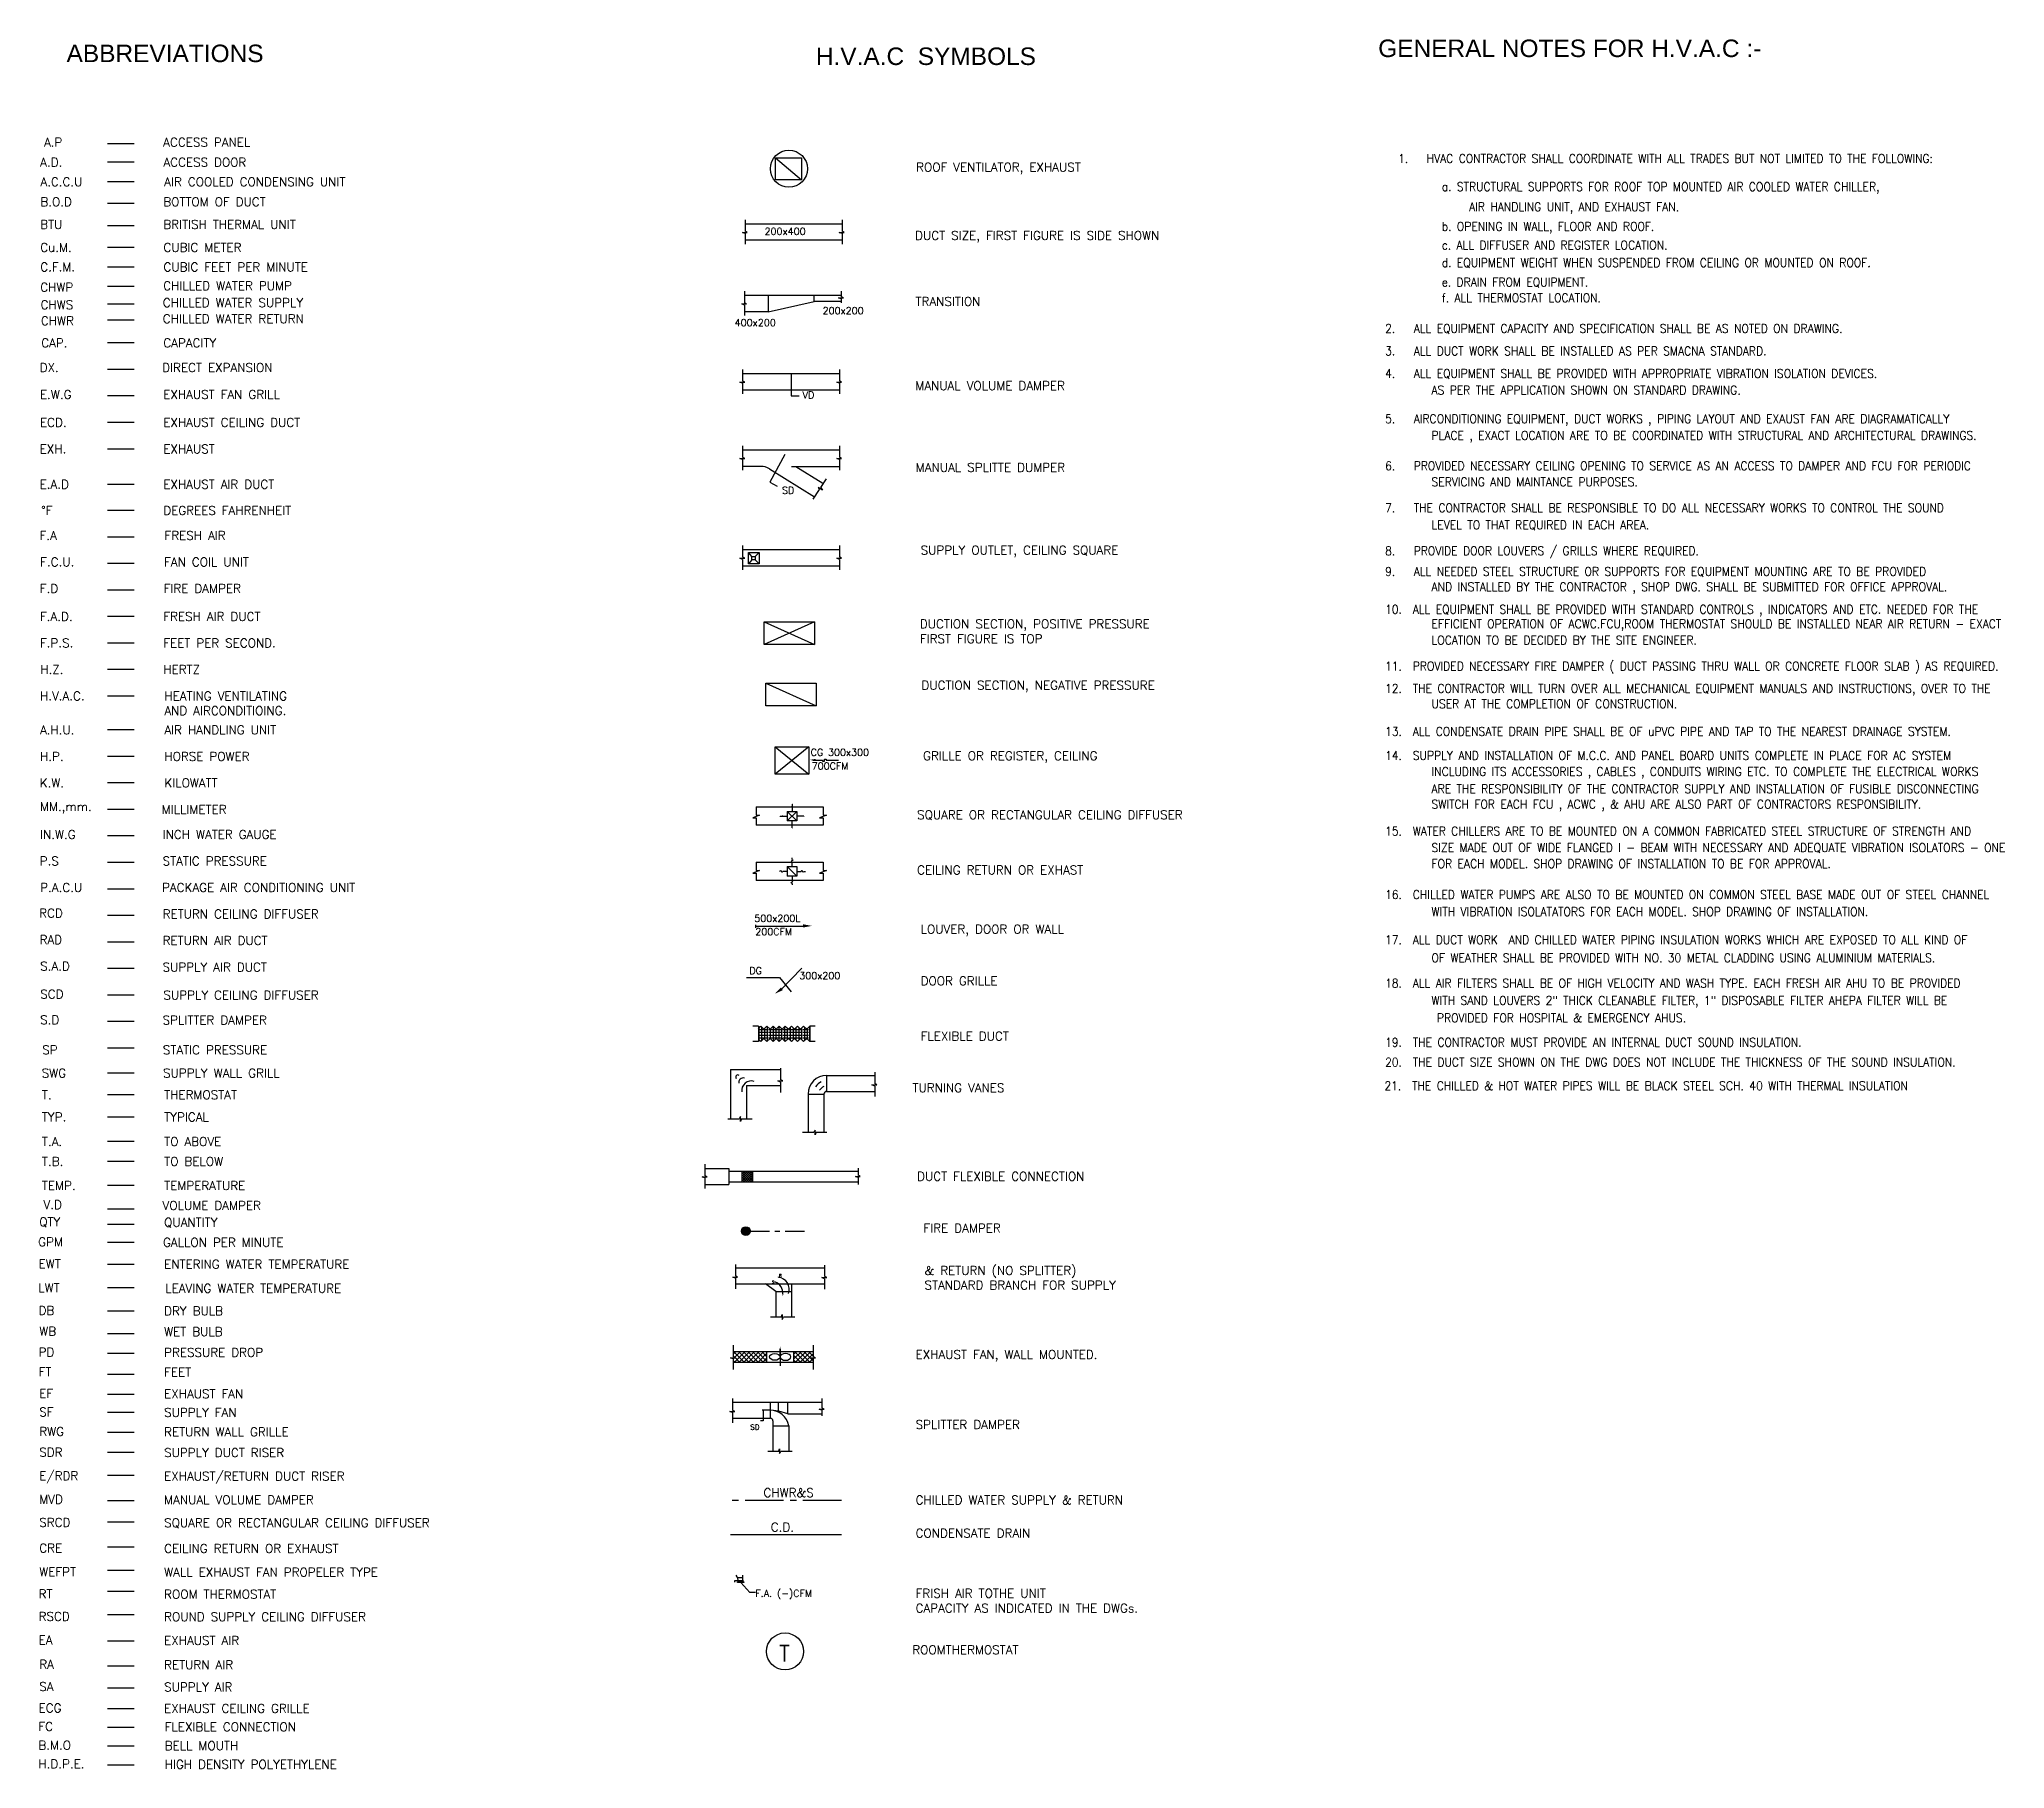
# Model space of a CAD drawing. Extents: x 9.6 to 47.8, y -48.8 to -15.2.
import ezdxf
from ezdxf.enums import TextEntityAlignment as Align

# ---------------------------------------------------------------- set-up
doc = ezdxf.new("R2010")
doc.units = 0
doc.header["$MEASUREMENT"] = 0
doc.linetypes.add('CENTER2', pattern=[1.125, 0.75, -0.125, 0.125, -0.125])
for name, color, linetype in [('1', 7, 'CONTINUOUS'), ('2', 7, 'CONTINUOUS'), ('AC-CH', 6, 'CENTER2'), ('DUCT', 5, 'CONTINUOUS'), ('FIX', 2, 'CONTINUOUS'), ('HAT', 254, 'CONTINUOUS'), ('M-LINE', 8, 'CONTINUOUS'), ('M-TEXT', 7, 'CONTINUOUS'), ('OPEN', 2, 'CONTINUOUS'), ('P-SOLIDWASTE', 6, 'CONTINUOUS'), ('PIPE', 5, 'CONTINUOUS'), ('TEXT', 3, 'CONTINUOUS'), ('TEXT1', 2, 'CONTINUOUS')]:
    doc.layers.add(name, color=color, linetype=linetype)
doc.styles.add('ROMANS', font='romans.shx', dxfattribs={"width": 0.6})
doc.styles.add('TTXT', font='ARIAL.TTF', dxfattribs={"width": 0.6})

msp = doc.modelspace()

# ---------------------------------------------------------------- hatches: boundary and pattern name
at = {"layer": 'FIX'}
h = msp.add_hatch(dxfattribs=at)
h.set_pattern_fill('SACNCR', color=5, scale=0.592424, angle=45, style=0)
h.set_pattern_definition([(90, (416.62087, -197.49797), (-0.055539773, 8e-18), []), (90, (416.64864, -197.4702), (-0.055539773, 8e-18), [0, -0.055539773])])
h.paths.add_polyline_path([(24.191, -34.458), (24.132, -34.399), (24.073, -34.458), (24.013, -34.399), (23.954, -34.458), (23.895, -34.399), (23.836, -34.458), (23.776, -34.399), (23.717, -34.458), (23.658, -34.399), (23.61, -34.447), (23.61, -34.648), (23.658, -34.695), (23.717, -34.636), (23.776, -34.695), (23.836, -34.636), (23.895, -34.695), (23.954, -34.636), (24.013, -34.695), (24.073, -34.636), (24.132, -34.695), (24.191, -34.636), (24.25, -34.695), (24.31, -34.636), (24.369, -34.695), (24.428, -34.636), (24.487, -34.695), (24.547, -34.636), (24.606, -34.695), (24.606, -34.399), (24.547, -34.458), (24.487, -34.399), (24.428, -34.458), (24.369, -34.399), (24.31, -34.458), (24.25, -34.399)])
at = {"layer": 'HAT'}
h = msp.add_hatch(dxfattribs=at)
h.set_pattern_fill('ANSI37', color=256, scale=0.257576, style=0)
h.set_pattern_definition([(45, (-203.609877, -1157.85315), (-0.0227666956, 0.0227666956), []), (135, (-203.609877, -1157.85315), (-0.0227666956, -0.0227666956), [])])
h.paths.add_polyline_path([(23.496, -37.422), (23.496, -37.216), (23.287, -37.216), (23.287, -37.422)])
msp.add_hatch(color=256, dxfattribs=at).paths.add_polyline_path([(23.452, -38.381, 1.000001), (23.279, -38.381, 1.000001)])
h = msp.add_hatch(dxfattribs=at)
h.set_pattern_fill('ANSI37', color=256, scale=0.515152, style=0)
h.set_pattern_definition([(45, (-203.65271, -1153.80563), (-0.0455333912, 0.0455333912), []), (135, (-203.65271, -1153.80563), (-0.0455333912, -0.0455333912), [])])
h.paths.add_polyline_path([(23.769, -40.721), (23.121, -40.721), (23.121, -40.819), (23.163, -40.845), (23.068, -40.845), (23.121, -40.865), (23.121, -40.927), (23.769, -40.927)])
h.paths.add_polyline_path([(24.673, -40.721), (24.294, -40.721), (24.294, -40.927), (24.673, -40.927), (24.673, -40.865), (24.62, -40.845), (24.715, -40.845), (24.673, -40.819)])

# ---------------------------------------------------------------- linework, layer by layer
at = {"layer": '1'}
for p, q in [((11.481, -17.249), (10.966, -17.249)), ((11.481, -18.408), (10.966, -18.408)), ((11.481, -18.846), (10.966, -18.846)), ((11.481, -20.37), (10.966, -20.37)), ((11.481, -20.679), (10.966, -20.679)), ((11.481, -21.636), (10.966, -21.636)), ((11.481, -22.151), (10.966, -22.151)), ((11.481, -24.892), (10.966, -24.892)), ((11.481, -25.408), (10.966, -25.408)), ((11.481, -25.923), (10.966, -25.923)), ((11.481, -30.702), (10.966, -30.702)), ((11.481, -31.217), (10.966, -31.217)), ((11.481, -31.733), (10.966, -31.733)), ((11.481, -32.248), (10.966, -32.248)), ((11.481, -32.763), (10.966, -32.763)), ((11.481, -33.278), (10.966, -33.278)), ((11.481, -33.793), (10.966, -33.793)), ((11.481, -34.308), (10.966, -34.308)), ((11.481, -34.824), (10.966, -34.824)), ((11.481, -35.31), (10.966, -35.31)), ((11.481, -35.731), (10.966, -35.731)), ((11.481, -36.163), (10.966, -36.163)), ((11.481, -36.642), (10.966, -36.642)), ((11.481, -37.027), (10.966, -37.027)), ((11.481, -37.496), (10.966, -37.496)), ((11.481, -37.954), (10.966, -37.954)), ((11.481, -38.249), (10.966, -38.249)), ((11.481, -38.599), (10.966, -38.599)), ((11.481, -39.028), (10.966, -39.028)), ((11.481, -39.482), (10.966, -39.482)), ((11.481, -39.936), (10.966, -39.936)), ((11.481, -40.377), (10.966, -40.377)), ((11.481, -40.76), (10.966, -40.76)), ((11.481, -41.168), (10.966, -41.168)), ((11.481, -41.558), (10.966, -41.558)), ((11.481, -41.904), (10.966, -41.904)), ((11.481, -42.293), (10.966, -42.293)), ((11.481, -42.682), (10.966, -42.682)), ((11.481, -43.13), (10.966, -43.13)), ((11.481, -43.619), (10.966, -43.619)), ((11.481, -44.039), (10.966, -44.039)), ((11.481, -44.52), (10.966, -44.52)), ((11.481, -44.973), (10.966, -44.973)), ((11.481, -45.384), (10.966, -45.384)), ((11.481, -46.351), (10.966, -46.351)), ((11.481, -46.838), (10.966, -46.838)), ((11.481, -47.265), (10.966, -47.265)), ((11.481, -47.664), (10.966, -47.664)), ((11.481, -48.028), (10.966, -48.028)), ((11.481, -48.392), (10.966, -48.392)), ((11.481, -48.756), (10.966, -48.756))]:
    msp.add_line(p, q, dxfattribs=at)
at = {"layer": '2'}
for p, q in [((11.481, -17.61), (10.966, -17.61)), ((11.481, -17.99), (10.966, -17.99)), ((11.481, -19.265), (10.966, -19.265)), ((11.481, -19.645), (10.966, -19.645)), ((11.481, -20.025), (10.966, -20.025)), ((11.481, -21.121), (10.966, -21.121)), ((11.481, -22.666), (10.966, -22.666)), ((11.481, -23.182), (10.966, -23.182)), ((11.481, -23.869), (10.966, -23.869)), ((11.481, -24.377), (10.966, -24.377)), ((11.481, -26.438), (10.966, -26.438)), ((11.481, -26.953), (10.966, -26.953)), ((11.481, -27.468), (10.966, -27.468)), ((11.481, -27.983), (10.966, -27.983)), ((11.481, -28.642), (10.966, -28.642)), ((11.481, -29.157), (10.966, -29.157)), ((11.481, -29.672), (10.966, -29.672)), ((11.481, -30.187), (10.966, -30.187)), ((11.481, -45.836), (10.966, -45.836))]:
    msp.add_line(p, q, dxfattribs=at)
at = {"layer": 'AC-CH'}
msp.add_line((25.224, -43.615), (23.066, -43.615), dxfattribs=at)
at = {"layer": 'DUCT'}
msp.add_lwpolyline([(23.148, -45.204), (23.148, -45.171), (23.319, -45.171)], dxfattribs=at)
at = {"layer": 'FIX', "color": 5}
for p, q in [((23.943, -17.523), (24.449, -17.948)), ((25.234, -18.811), (23.351, -18.811)), ((25.234, -19.125), (23.351, -19.125)), ((25.219, -20.201), (23.337, -20.201)), ((23.797, -20.201), (23.797, -20.515)), ((24.683, -20.201), (24.683, -20.318)), ((23.797, -20.515), (23.337, -20.515)), ((23.797, -20.515), (24.691, -20.316)), ((25.227, -20.316), (24.691, -20.316)), ((25.184, -21.722), (23.301, -21.722)), ((24.245, -21.725), (24.245, -22.15)), ((25.184, -22.036), (23.301, -22.036)), ((24.245, -22.15), (24.404, -22.15)), ((25.184, -23.205), (23.301, -23.205)), ((23.658, -23.519), (23.301, -23.519)), ((23.822, -23.566), (24.697, -24.112)), ((24.122, -23.29), (23.832, -23.829)), ((24.25, -23.519), (25.184, -23.519)), ((24.339, -23.519), (24.863, -23.846)), ((23.832, -23.829), (23.972, -23.904)), ((25.184, -25.143), (23.301, -25.143)), ((25.184, -25.457), (23.301, -25.457)), ((23.563, -30.138), (24.864, -30.138)), ((23.563, -30.138), (23.563, -30.296)), ((24.864, -30.138), (24.864, -30.296)), ((23.631, -30.296), (23.499, -30.35)), ((23.499, -30.35), (23.563, -30.35)), ((23.563, -30.296), (23.631, -30.296)), ((23.563, -30.35), (23.563, -30.492)), ((24.864, -30.492), (23.563, -30.492)), ((24.169, -30.223), (24.356, -30.223)), ((24.169, -30.223), (24.169, -30.407)), ((24.356, -30.407), (24.169, -30.223)), ((24.169, -30.407), (24.356, -30.223)), ((24.356, -30.407), (24.169, -30.407)), ((24.356, -30.223), (24.356, -30.407)), ((24.93, -30.296), (24.798, -30.35)), ((24.798, -30.35), (24.864, -30.35)), ((24.864, -30.296), (24.93, -30.296)), ((24.864, -30.35), (24.864, -30.492)), ((23.563, -31.212), (24.864, -31.212)), ((23.563, -31.212), (23.563, -31.37)), ((24.169, -31.297), (24.356, -31.297)), ((24.356, -31.481), (24.169, -31.297)), ((24.169, -31.297), (24.169, -31.481)), ((24.356, -31.297), (24.356, -31.481)), ((24.864, -31.212), (24.864, -31.37)), ((23.631, -31.37), (23.499, -31.425)), ((23.499, -31.425), (23.563, -31.425)), ((23.563, -31.37), (23.631, -31.37)), ((23.563, -31.425), (23.563, -31.566)), ((24.864, -31.566), (23.563, -31.566)), ((24.356, -31.481), (24.169, -31.481)), ((24.93, -31.37), (24.798, -31.425)), ((24.798, -31.425), (24.864, -31.425)), ((24.864, -31.37), (24.93, -31.37)), ((24.864, -31.425), (24.864, -31.566)), ((23.61, -34.399), (23.501, -34.399)), ((23.61, -34.695), (23.501, -34.695)), ((23.61, -34.447), (23.658, -34.399)), ((23.61, -34.399), (23.61, -34.695)), ((23.61, -34.399), (23.61, -34.695)), ((23.61, -34.648), (23.658, -34.695)), ((23.717, -34.458), (23.658, -34.399)), ((23.717, -34.636), (23.658, -34.695)), ((23.717, -34.458), (23.776, -34.399)), ((23.717, -34.636), (23.776, -34.695)), ((23.836, -34.458), (23.776, -34.399)), ((23.836, -34.636), (23.776, -34.695)), ((23.836, -34.458), (23.895, -34.399)), ((23.836, -34.636), (23.895, -34.695)), ((23.954, -34.458), (23.895, -34.399)), ((23.954, -34.636), (23.895, -34.695)), ((23.954, -34.458), (24.013, -34.399)), ((23.954, -34.636), (24.013, -34.695)), ((24.073, -34.458), (24.013, -34.399)), ((24.073, -34.636), (24.013, -34.695)), ((24.073, -34.458), (24.132, -34.399)), ((24.073, -34.636), (24.132, -34.695)), ((24.191, -34.458), (24.132, -34.399)), ((24.191, -34.636), (24.132, -34.695)), ((24.191, -34.458), (24.25, -34.399)), ((24.191, -34.636), (24.25, -34.695)), ((24.31, -34.458), (24.25, -34.399)), ((24.31, -34.636), (24.25, -34.695)), ((24.31, -34.458), (24.369, -34.399)), ((24.31, -34.636), (24.369, -34.695)), ((24.428, -34.458), (24.369, -34.399)), ((24.428, -34.636), (24.369, -34.695)), ((24.428, -34.458), (24.487, -34.399)), ((24.428, -34.636), (24.487, -34.695)), ((24.547, -34.458), (24.487, -34.399)), ((24.547, -34.636), (24.487, -34.695)), ((24.547, -34.458), (24.606, -34.399)), ((24.547, -34.636), (24.606, -34.695)), ((24.709, -34.399), (24.606, -34.399)), ((24.606, -34.399), (24.606, -34.695)), ((24.606, -34.695), (24.606, -34.399)), ((24.709, -34.695), (24.606, -34.695)), ((23.068, -35.241), (23.068, -36.191)), ((23.068, -35.241), (24.035, -35.241)), ((24.934, -35.356), (25.868, -35.356)), ((24.934, -35.356), (24.934, -35.666)), ((23.377, -35.55), (23.377, -36.191)), ((23.377, -35.55), (24.035, -35.55)), ((24.573, -35.717), (24.882, -35.717)), ((24.573, -35.717), (24.573, -36.459)), ((24.882, -35.717), (24.882, -36.459)), ((24.934, -35.666), (25.868, -35.666)), ((22.57, -37.165), (23.034, -37.165)), ((23.034, -37.165), (23.034, -37.474)), ((23.034, -37.216), (25.547, -37.216)), ((23.287, -37.216), (23.287, -37.422)), ((23.496, -37.216), (23.496, -37.422)), ((22.57, -37.474), (23.034, -37.474)), ((23.034, -37.422), (25.547, -37.422)), ((23.164, -39.097), (24.896, -39.097)), ((23.164, -39.406), (24.896, -39.406)), ((23.945, -39.552), (23.745, -39.406)), ((23.945, -39.552), (23.945, -40.049)), ((23.945, -39.552), (24.255, -39.552)), ((24.255, -39.406), (24.255, -40.049)), ((23.109, -41.707), (24.841, -41.707)), ((23.839, -41.707), (23.839, -42.016)), ((24.008, -41.878), (23.839, -41.862)), ((23.995, -41.707), (23.995, -41.897)), ((24.179, -41.93), (24.008, -41.878)), ((24.179, -41.93), (24.179, -41.707)), ((24.179, -41.93), (24.841, -41.93)), ((23.109, -42.016), (23.839, -42.016)), ((23.89, -42.068), (23.89, -42.658)), ((23.89, -42.162), (24.2, -42.162)), ((24.2, -42.162), (24.2, -42.658))]:
    msp.add_line(p, q, dxfattribs=at)
at = {"layer": 'FIX', "color": 3}
for p, q in [((23.479, -25.27), (23.414, -25.193)), ((23.544, -25.27), (23.625, -25.193)), ((23.479, -25.336), (23.414, -25.41)), ((23.544, -25.336), (23.625, -25.41))]:
    msp.add_line(p, q, dxfattribs=at)
at = {"layer": 'FIX'}
for p, q in [((24.667, -29.226), (24.857, -29.226)), ((24.857, -29.226), (24.857, -29.249)), ((24.857, -29.249), (24.892, -29.249)), ((24.892, -29.226), (24.892, -29.206)), ((24.892, -29.206), (24.925, -29.206)), ((24.892, -29.249), (24.892, -29.226)), ((24.925, -29.206), (24.925, -29.226)), ((24.925, -29.226), (25.166, -29.226)), ((23.553, -32.428), (23.553, -32.485)), ((23.553, -32.453), (24.534, -32.453)), ((23.375, -33.45), (24.019, -33.45)), ((24.019, -33.45), (24.245, -33.729)), ((24.041, -33.698), (24.455, -33.27)), ((23.121, -40.721), (24.673, -40.721)), ((23.769, -40.721), (23.769, -40.927)), ((24.294, -40.721), (24.294, -40.927)), ((23.121, -40.927), (24.673, -40.927)), ((23.839, -41.862), (23.68, -41.862)), ((23.702, -41.844), (23.702, -42.07)), ((23.702, -42.07), (23.647, -42.07))]:
    msp.add_line(p, q, dxfattribs=at)
at = {"layer": 'FIX', "color": 5, "linetype": 'CENTER2', "ltscale": 0.5}
msp.add_line((23.452, -38.381), (24.569, -38.381), dxfattribs=at)
at = {"layer": 'FIX', "color": 5}
for points in [[(23.943, -17.523), (24.449, -17.523), (24.449, -17.948), (23.943, -17.948)], [(23.723, -26.539), (24.7, -26.539), (24.7, -26.979), (23.723, -26.979)], [(23.755, -27.731), (24.732, -27.731), (24.732, -28.171), (23.755, -28.171)], [(23.937, -28.968), (24.586, -28.968), (24.586, -29.498), (23.937, -29.498)]]:
    msp.add_lwpolyline(points, close=True, dxfattribs=at)
at = {"layer": 'FIX', "color": 3}
for points in [[(23.414, -25.193), (23.625, -25.193), (23.625, -25.41), (23.414, -25.41)], [(23.479, -25.27), (23.544, -25.27), (23.544, -25.336), (23.479, -25.336)]]:
    msp.add_lwpolyline(points, close=True, dxfattribs=at)
at = {"layer": 'FIX'}
for points in [[(24.609, -29.223, 0, 0.0412, 0), (24.723, -29.223, 0.0412, 0.0412, 0)], [(24.649, -32.449, 0, 0.0618, 0), (24.478, -32.449, 0.0618, 0.0618, 0)], [(23.927, -33.771, 0, 0.0618, 0), (24.066, -33.671, 0.0618, 0.0618, 0)]]:
    msp.add_lwpolyline(points, format="xyseb", dxfattribs=at)
at = {"layer": 'FIX', "color": 5}
for points in [[(23.965, -39.267, 0, 0.0206, 0), (24.02, -39.285, 0.0206, 0.0206, 0)], [(24.085, -39.648, 0, 0.0206, 0), (24.086, -39.591, 0.0206, 0.0206, 0)]]:
    msp.add_lwpolyline(points, format="xyseb", dxfattribs=at)
for centre in [(24.202, -17.735), (24.127, -46.548)]:
    msp.add_circle(centre, 0.36, dxfattribs=at)
at = {"layer": 'FIX'}
msp.add_circle((23.366, -38.381), 0.0865, dxfattribs=at)
at = {"layer": 'FIX', "color": 5}
for centre, radius, start, end in [((23.658, -23.828), 0.309, 58.0325, 90), ((24.934, -35.717), 0.361, 90, 180), ((23.971, -39.513), 0.237, 341.0829, 82.4708), ((23.852, -39.589), 0.234, 355.7176, 70.2982), ((23.839, -42.228), 0.367, 10.4209, 90), ((23.839, -42.068), 0.0515, 0, 90)]:
    msp.add_arc(centre, radius, start, end, dxfattribs=at)
msp.add_ellipse((23.928, -40.824), major_axis=(-0.104, 0), ratio=0.64706, dxfattribs=at)
at = {"layer": 'FIX', "color": 5, "extrusion": (0, 0, -1)}
msp.add_ellipse((24.136, -40.824), major_axis=(0.104, 0), ratio=0.64706, dxfattribs=at)
at = {"layer": 'HAT'}
for p, q in [((23.299, -18.974), (23.394, -18.974)), ((23.351, -18.994), (23.299, -18.974)), ((23.351, -18.727), (23.351, -18.948)), ((23.394, -18.974), (23.351, -18.948)), ((23.351, -18.994), (23.351, -19.199)), ((25.234, -18.994), (25.181, -18.974)), ((25.181, -18.974), (25.276, -18.974)), ((25.234, -18.727), (25.234, -18.948)), ((25.276, -18.974), (25.234, -18.948)), ((25.234, -18.994), (25.234, -19.199)), ((23.337, -20.117), (23.337, -20.338)), ((25.219, -20.117), (25.219, -20.219)), ((25.262, -20.244), (25.219, -20.219)), ((23.284, -20.363), (23.379, -20.363)), ((23.337, -20.384), (23.284, -20.363)), ((23.379, -20.363), (23.337, -20.338)), ((23.337, -20.384), (23.337, -20.589)), ((25.219, -20.265), (25.167, -20.244)), ((25.167, -20.244), (25.262, -20.244)), ((25.219, -20.265), (25.219, -20.338)), ((23.301, -21.638), (23.301, -21.859)), ((25.184, -21.638), (25.184, -21.859)), ((23.248, -21.884), (23.343, -21.884)), ((23.301, -21.905), (23.248, -21.884)), ((23.343, -21.884), (23.301, -21.859)), ((23.301, -21.905), (23.301, -22.11)), ((25.184, -21.905), (25.131, -21.884)), ((25.131, -21.884), (25.226, -21.884)), ((25.226, -21.884), (25.184, -21.859)), ((25.184, -21.905), (25.184, -22.11)), ((23.301, -23.121), (23.301, -23.342)), ((25.184, -23.121), (25.184, -23.342)), ((23.248, -23.367), (23.343, -23.367)), ((23.301, -23.388), (23.248, -23.367)), ((23.343, -23.367), (23.301, -23.342)), ((23.301, -23.388), (23.301, -23.593)), ((25.184, -23.388), (25.131, -23.367)), ((25.131, -23.367), (25.226, -23.367)), ((25.226, -23.367), (25.184, -23.342)), ((25.184, -23.388), (25.184, -23.593)), ((24.673, -24.156), (24.794, -23.971)), ((24.773, -23.927), (24.794, -23.971)), ((24.852, -23.979), (24.773, -23.927)), ((24.819, -23.932), (24.932, -23.761)), ((24.819, -23.932), (24.852, -23.979)), ((23.301, -25.059), (23.301, -25.28)), ((25.184, -25.059), (25.184, -25.28)), ((23.248, -25.305), (23.343, -25.305)), ((23.301, -25.326), (23.248, -25.305)), ((23.343, -25.305), (23.301, -25.28)), ((23.301, -25.326), (23.301, -25.531)), ((25.184, -25.326), (25.131, -25.305)), ((25.131, -25.305), (25.226, -25.305)), ((25.226, -25.305), (25.184, -25.28)), ((25.184, -25.326), (25.184, -25.531)), ((23.723, -26.539), (24.7, -26.979)), ((24.7, -26.539), (23.723, -26.979)), ((23.755, -27.731), (24.732, -28.171)), ((23.937, -28.968), (24.586, -29.498)), ((24.586, -28.968), (23.937, -29.498)), ((24.263, -30.085), (24.263, -30.223)), ((24.031, -30.315), (24.169, -30.315)), ((24.263, -30.545), (24.263, -30.407)), ((24.493, -30.315), (24.356, -30.315)), ((24.262, -31.156), (24.262, -31.126)), ((24.262, -31.281), (24.262, -31.212)), ((24.153, -31.389), (24.084, -31.389)), ((24.262, -31.497), (24.262, -31.566)), ((24.262, -31.622), (24.262, -31.652)), ((24.369, -31.389), (24.438, -31.389)), ((24.494, -31.39), (24.524, -31.39)), ((23.987, -35.462), (24.081, -35.462)), ((24.039, -35.483), (23.987, -35.462)), ((24.039, -35.216), (24.039, -35.437)), ((24.081, -35.462), (24.039, -35.437)), ((24.039, -35.483), (24.039, -35.688)), ((25.868, -35.294), (25.868, -35.515)), ((25.815, -35.54), (25.91, -35.54)), ((25.868, -35.561), (25.815, -35.54)), ((25.91, -35.54), (25.868, -35.515)), ((25.868, -35.561), (25.868, -35.766)), ((23.015, -36.198), (23.236, -36.198)), ((23.261, -36.156), (23.236, -36.198)), ((23.261, -36.251), (23.261, -36.156)), ((23.282, -36.198), (23.261, -36.251)), ((23.282, -36.198), (23.487, -36.198)), ((24.464, -36.459), (24.685, -36.459)), ((24.71, -36.417), (24.685, -36.459)), ((24.71, -36.512), (24.71, -36.417)), ((24.731, -36.459), (24.71, -36.512)), ((24.731, -36.459), (24.936, -36.459)), ((22.517, -37.323), (22.612, -37.323)), ((22.57, -37.344), (22.517, -37.323)), ((22.57, -37.077), (22.57, -37.298)), ((22.612, -37.323), (22.57, -37.298)), ((22.57, -37.344), (22.57, -37.549)), ((25.494, -37.318), (25.589, -37.318)), ((25.547, -37.338), (25.494, -37.318)), ((25.547, -37.157), (25.547, -37.292)), ((25.589, -37.318), (25.547, -37.292)), ((25.547, -37.338), (25.547, -37.473)), ((23.111, -39.273), (23.206, -39.273)), ((23.164, -39.293), (23.111, -39.273)), ((23.164, -39.027), (23.164, -39.248)), ((23.206, -39.273), (23.164, -39.248)), ((23.164, -39.293), (23.164, -39.499)), ((24.896, -39.305), (24.844, -39.285)), ((24.844, -39.285), (24.939, -39.285)), ((24.896, -39.039), (24.896, -39.259)), ((24.939, -39.285), (24.896, -39.259)), ((24.896, -39.305), (24.896, -39.511)), ((24.053, -40.052), (23.847, -40.052)), ((24.053, -40.052), (24.073, -40)), ((24.073, -40), (24.073, -40.095)), ((24.073, -40.095), (24.099, -40.052)), ((24.319, -40.052), (24.099, -40.052)), ((23.121, -40.865), (23.068, -40.845)), ((23.068, -40.845), (23.163, -40.845)), ((23.121, -40.599), (23.121, -40.819)), ((23.163, -40.845), (23.121, -40.819)), ((24.032, -40.824), (24.032, -40.676)), ((24.032, -40.676), (24.032, -41.001)), ((24.673, -40.865), (24.62, -40.845)), ((24.62, -40.845), (24.715, -40.845)), ((24.673, -40.599), (24.673, -40.819)), ((24.715, -40.845), (24.673, -40.819)), ((23.121, -40.865), (23.121, -41.071)), ((24.673, -40.865), (24.673, -41.071)), ((23.109, -41.903), (23.056, -41.883)), ((23.056, -41.883), (23.151, -41.883)), ((23.109, -41.636), (23.109, -41.857)), ((23.151, -41.883), (23.109, -41.857)), ((23.109, -41.903), (23.109, -42.108)), ((24.789, -41.84), (24.884, -41.84)), ((24.841, -41.86), (24.789, -41.84)), ((24.841, -41.635), (24.841, -41.814)), ((24.884, -41.84), (24.841, -41.814)), ((24.841, -41.86), (24.841, -41.971)), ((23.998, -42.662), (23.792, -42.662)), ((23.998, -42.662), (24.018, -42.609)), ((24.018, -42.609), (24.018, -42.704)), ((24.018, -42.704), (24.044, -42.662)), ((24.264, -42.662), (24.044, -42.662))]:
    msp.add_line(p, q, dxfattribs=at)
for points, format in [([(24.262, -31.156, -0.985776), (24.262, -31.184, 1.007188), (24.262, -31.212, 1.014429)], "xyb"), ([(24.028, -31.389, -0.985776), (24.056, -31.389, 1.007188), (24.084, -31.389, 1.014429)], "xyb"), ([(24.262, -31.622, -0.985776), (24.262, -31.594, 1.007188), (24.262, -31.566, 1.014429)], "xyb"), ([(24.494, -31.39, -0.985776), (24.466, -31.39, 1.007188), (24.438, -31.389, 1.014429)], "xyb"), ([(24.03, -40.619, 0, 0.0206, 0), (24.032, -40.676, 0.0206, 0.0206, 0)], "xyseb")]:
    msp.add_lwpolyline(points, format=format, dxfattribs=at)
for centre, radius, start, end in [((23.21, -35.388), 0.0425, 53.5702, 214.1164), ((23.311, -35.488), 0.0849, 71.7332, 193.9849), ((23.472, -35.65), 0.188, 73.2714, 187.9553), ((24.934, -35.717), 0.258, 114.5588, 146.1738), ((24.934, -35.717), 0.155, 110.6612, 151.3114), ((24.934, -35.717), 0.0515, 90, 180)]:
    msp.add_arc(centre, radius, start, end, dxfattribs=at)
for points in [[(24.249, -30.139), (24.278, -30.139), (24.263, -30.054)], [(24.085, -30.329), (24.085, -30.301), (24, -30.315)], [(24.249, -30.491), (24.278, -30.491), (24.263, -30.576)], [(24.44, -30.329), (24.44, -30.301), (24.525, -30.315)], [(24.255, -31.254), (24.269, -31.254), (24.262, -31.297)], [(24.126, -31.396), (24.126, -31.382), (24.169, -31.389)], [(24.269, -31.524), (24.255, -31.524), (24.262, -31.481)], [(24.396, -31.382), (24.396, -31.397), (24.353, -31.389)]]:
    msp.add_solid(points, dxfattribs=at)
at = {"layer": 'M-LINE'}
for p, q in [((23.443, -45.406), (23.266, -45.208)), ((23.551, -45.406), (23.443, -45.406))]:
    msp.add_line(p, q, dxfattribs=at)
at = {"layer": 'OPEN'}
msp.add_line((23.307, -45.197), (23.307, -45.067), dxfattribs=at)
msp.add_lwpolyline([(23.326, -45.208), (23.206, -45.208), (23.206, -45.197), (23.326, -45.197)], close=True, dxfattribs=at)
msp.add_arc((22.899, -45.237), 0.328, 6.9745, 31.1547, dxfattribs=at)
at = {"layer": 'P-SOLIDWASTE'}
msp.add_line((25.224, -44.284), (23.066, -44.284), dxfattribs=at)
at = {"layer": 'PIPE', "color": 1}
msp.add_line((23.307, -45.115), (23.204, -45.115), dxfattribs=at)

# ---------------------------------------------------------------- texts
at = {"layer": 'FIX', "color": 5, "style": 'ROMANS'}
msp.add_text('T', height=0.309, dxfattribs=at).set_placement((24.009, -46.741))
at = {"layer": 'M-TEXT', "style": 'ROMANS'}
msp.add_text('F.A. (-)CFM', height=0.136, dxfattribs=at).set_placement((23.55, -45.49))
at = {"layer": 'TEXT', "color": 4, "style": 'ROMANS'}
for s, height, p in [('200x400', 0.136, (23.728, -19.019)), ('200x200', 0.136, (24.855, -20.562)), ('400x200', 0.136, (23.149, -20.795)), ('VD', 0.136, (24.467, -22.2)), ('SD', 0.136, (24.066, -24.052)), ('CG 300x300', 0.136, (24.623, -29.146)), ('700CFM', 0.136, (24.642, -29.409)), ('500x200L', 0.136, (23.528, -32.372)), ('200CFM', 0.136, (23.547, -32.626)), ('DG', 0.136, (23.432, -33.389)), ('300x200', 0.136, (24.402, -33.487)), ('R', 0.0515, (24.012, -39.266)), ('S', 0.0515, (23.874, -39.398)), ('SD', 0.103, (23.45, -42.24))]:
    msp.add_text(s, height=height, dxfattribs=at).set_placement(p)
at = {"layer": 'TEXT1', "color": 6, "style": 'TTXT'}
msp.add_text(' GENERAL NOTES FOR H.V.A.C :-', height=0.34, dxfattribs=at).set_placement((35.517, -15.565))
for s, p in [('ABBREVIATIONS', (12.083, -15.493)), ('H.V.A.C  SYMBOLS', (26.863, -15.549))]:
    msp.add_text(s, height=0.34, dxfattribs=at).set_placement(p, align=Align.MIDDLE)
at = {"layer": 'TEXT1', "style": 'ROMANS'}
for s, p in [('A.P', (9.731, -17.305)), ('ACCESS PANEL', (12.048, -17.305)), ('A.D.', (9.659, -17.694)), ('ACCESS DOOR', (12.051, -17.694)), ('A.C.C.U', (9.661, -18.074)), ('AIR COOLED CONDENSING UNIT', (12.067, -18.074)), ('ROOF VENTILATOR, EXHAUST', (26.673, -17.79)), ('B.O.D', (9.66, -18.464)), ('BOTTOM OF DUCT', (12.049, -18.464)), ('BTU ', (9.658, -18.902)), ('BRITISH THERMAL UNIT', (12.049, -18.902)), ('DUCT SIZE, FIRST FIGURE IS SIDE SHOWN', (26.654, -19.118)), ('Cu.M.', (9.659, -19.349)), ('CUBIC METER', (12.052, -19.349)), ('C.F.M.', (9.659, -19.729)), ('CUBIC FEET PER MINUTE', (12.052, -19.729)), ('CHWP      ', (9.659, -20.123)), ('CHILLED WATER PUMP', (12.047, -20.094)), ('TRANSITION', (26.661, -20.398)), ('CHWS       ', (9.665, -20.463)), ('CHWR       ', (9.671, -20.776)), ('CHILLED WATER SUPPLY', (12.039, -20.423)), ('CHILLED WATER RETURN', (12.039, -20.735)), ('CAP.', (9.678, -21.205)), ('CAPACITY', (12.049, -21.205)), ('DX.', (9.648, -21.684)), ('DIRECT EXPANSION', (12.028, -21.684)), ('E.W.G', (9.653, -22.207)), ('EXHAUST FAN GRILL', (12.048, -22.207)), ('MANUAL VOLUME DAMPER', (26.657, -22.036)), ('ECD.', (9.653, -22.75)), ('EXHAUST CEILING DUCT', (12.049, -22.75)), ('EXH.', (9.647, -23.266)), ('EXHAUST', (12.049, -23.266)), ('MANUAL SPLITTE DUMPER', (26.667, -23.624)), ('E.A.D', (9.647, -23.953)), ('EXHAUST AIR DUCT', (12.049, -23.953)), ('%%DF', (9.677, -24.461)), ('DEGREES FAHRENHEIT', (12.049, -24.461)), ('F.A', (9.646, -24.948)), ('FRESH AIR', (12.072, -24.948)), ('SUPPLY OUTLET, CEILING SQUARE', (26.761, -25.233)), ('F.C.U.', (9.656, -25.463)), ('FAN COIL UNIT', (12.064, -25.463)), ('F.D', (9.65, -25.978)), ('FIRE DAMPER', (12.055, -25.978)), ('F.A.D.', (9.653, -26.522)), ('FRESH AIR DUCT', (12.049, -26.522)), ('DUCTION SECTION, POSITIVE PRESSURE', (26.745, -26.666)), ('F.P.S.', (9.653, -27.037)), ('FEET PER SECOND.', (12.049, -27.037)), ('FIRST FIGURE IS TOP', (26.745, -26.954)), ('H.Z.', (9.659, -27.552)), ('HERTZ', (12.049, -27.552)), ('DUCTION SECTION, NEGATIVE PRESSURE', (26.777, -27.858)), ('H.V.A.C.', (9.653, -28.067)), ('AND AIRCONDITIOING. ', (12.07, -28.352)), ('HEATING VENTILATING', (12.07, -28.067)), ('A.H.U.', (9.653, -28.726)), ('AIR HANDLING UNIT', (12.07, -28.726)), ('H.P.', (9.653, -29.241)), ('HORSE POWER', (12.07, -29.241)), ('GRILLE OR REGISTER, CEILING', (26.808, -29.227)), ('K.W.', (9.647, -29.756)), ('KILOWATT', (12.07, -29.756)), ('MM.,mm.', (9.653, -30.216)), ('MILLIMETER', (12.018, -30.271)), ('SQUARE OR RECTANGULAR CEILING DIFFUSER', (26.692, -30.374)), ('IN.W.G', (9.653, -30.758)), ('INCH WATER GAUGE', (12.035, -30.758)), ('P.S', (9.647, -31.273)), ('STATIC PRESSURE', (12.035, -31.273)), ('CEILING RETURN OR EXHAST', (26.692, -31.448)), ('P.A.C.U', (9.657, -31.788)), ('PACKAGE AIR CONDITIONING UNIT', (12.024, -31.788)), ('RCD', (9.638, -32.287)), ('RETURN CEILING DIFFUSER', (12.037, -32.303)), ('LOUVER, DOOR OR WALL', (26.761, -32.598)), ('RAD', (9.646, -32.802)), ('RETURN AIR DUCT', (12.035, -32.818)), ('S.A.D', (9.657, -33.317)), ('SUPPLY AIR DUCT', (12.035, -33.334)), ('DOOR GRILLE', (26.761, -33.604)), ('SCD', (9.659, -33.861)), ('SUPPLY CEILING DIFFUSER', (12.051, -33.878)), ('S.D', (9.657, -34.36)), ('SPLITTER DAMPER', (12.035, -34.364)), ('FLEXIBLE DUCT', (26.761, -34.675)), ('SP', (9.698, -34.944)), ('STATIC PRESSURE', (12.04, -34.944)), ('SWG', (9.687, -35.394)), ('SUPPLY WALL GRILL', (12.044, -35.394)), ('T.', (9.691, -35.815)), ('THERMOSTAT', (12.067, -35.815)), ('TURNING VANES', (26.603, -35.681)), ('TYP.', (9.691, -36.247)), ('TYPICAL', (12.067, -36.247)), ('T.A.', (9.691, -36.726)), ('TO ABOVE', (12.067, -36.726)), ('T.B.', (9.691, -37.111)), ('TO BELOW', (12.067, -37.111)), ('TEMP.', (9.691, -37.58)), ('TEMPERATURE', (12.067, -37.58)), ('DUCT FLEXIBLE CONNECTION', (26.692, -37.401)), ('V.D', (9.722, -37.952)), ('QTY        ', (9.639, -38.287)), ('VOLUME DAMPER', (12.035, -37.968)), ('QUANTITY', (12.065, -38.295)), ('GPM       ', (9.618, -38.676)), ('GALLON PER MINUTE', (12.044, -38.684)), ('FIRE DAMPER', (26.816, -38.408)), ('EWT       ', (9.626, -39.101)), ('ENTERING WATER TEMPERATURE', (12.065, -39.109)), ('& RETURN (NO SPLITTER)', (26.836, -39.23)), ('LWT       ', (9.621, -39.57)), ('LEAVING WATER TEMPERATURE', (12.087, -39.577)), ('STANDARD BRANCH FOR SUPPLY', (26.836, -39.514)), ('DB        ', (9.626, -40.008)), ('DRY BULB', (12.065, -40.016)), ('WB        ', (9.639, -40.412)), ('WET BULB', (12.065, -40.42)), ('PD        ', (9.626, -40.816)), ('PRESSURE DROP', (12.065, -40.823)), ('EXHAUST FAN, WALL MOUNTED.', (26.663, -40.863)), ('FT       ', (9.626, -41.198)), ('FEET', (12.065, -41.205)), ('EF        ', (9.639, -41.62)), ('EXHAUST FAN', (12.065, -41.628)), ('SF        ', (9.639, -41.98)), ('SUPPLY FAN', (12.065, -41.988)), ('RWG      ', (9.639, -42.36)), ('RETURN WALL GRILLE', (12.065, -42.368)), ('SPLITTER DAMPER', (26.663, -42.225)), ('SDR       ', (9.639, -42.762)), ('SUPPLY DUCT RISER', (12.065, -42.77)), ('E/RDR    ', (9.639, -43.219)), ('EXHAUST/RETURN DUCT RISER', (12.065, -43.227)), ('MVD       ', (9.639, -43.678)), ('MANUAL VOLUME DAMPER', (12.065, -43.686)), ('CHWR&S', (23.708, -43.548)), ('CHILLED WATER SUPPLY & RETURN', (26.663, -43.691)), ('SRCD      ', (9.639, -44.127)), ('SQUARE OR RECTANGULAR CEILING DIFFUSER', (12.065, -44.135)), ('C.D.', (23.85, -44.217)), ('CONDENSATE DRAIN', (26.663, -44.335)), ('CRE       ', (9.639, -44.625)), ('CEILING RETURN OR EXHAUST', (12.065, -44.633)), ('WEFPT     ', (9.639, -45.086)), ('WALL EXHAUST FAN PROPELER TYPE', (12.065, -45.093)), ('RT       ', (9.626, -45.515)), ('ROOM THERMOSTAT', (12.065, -45.523)), ('FRISH AIR TOTHE UNIT', (26.663, -45.505)), ('RSCD      ', (9.626, -45.953)), ('ROUND SUPPLY CEILING DIFFUSER', (12.065, -45.96)), ('CAPACITY AS INDICATED IN THE DWGs.', (26.663, -45.793)), ('EA       ', (9.626, -46.412)), ('EXHAUST AIR', (12.065, -46.419)), ('ROOMTHERMOSTAT', (26.598, -46.603)), ('RA        ', (9.639, -46.884)), ('RETURN AIR', (12.065, -46.892)), ('SA        ', (9.639, -47.316)), ('SUPPLY AIR', (12.065, -47.324)), ('ECG       ', (9.626, -47.733)), ('EXHAUST CEILING GRILLE', (12.065, -47.741)), ('FC        ', (9.622, -48.092)), ('FLEXIBLE CONNECTION', (12.076, -48.1)), ('B.M.O', (9.622, -48.456)), ('BELL MOUTH', (12.076, -48.464)), ('H.D.P.E.', (9.622, -48.82)), ('HIGH DENSITY POLYETHYLENE', (12.076, -48.827))]:
    msp.add_text(s, height=0.17, dxfattribs=at).set_placement(p)
at = {"layer": 'TEXT1', "style": 'ROMANS', "width": 0.9}
for s, p in [('1.   HVAC CONTRACTOR SHALL COORDINATE WITH ALL TRADES BUT NOT LIMITED TO THE FOLLOWING:', (36.034, -17.621)), ('a. STRUCTURAL SUPPORTS FOR ROOF TOP MOUNTED AIR COOLED WATER CHILLER,', (36.882, -18.169)), ('AIR HANDLING UNIT, AND EXHAUST FAN.', (37.415, -18.561)), ('b. OPENING IN WALL, FLOOR AND ROOF.', (36.882, -18.941)), ('c. ALL DIFFUSER AND REGISTER LOCATION.   ', (36.882, -19.303)), ('d. EQUIPMENT WEIGHT WHEN SUSPENDED FROM CEILING OR MOUNTED ON ROOF.', (36.882, -19.645)), ('f. ALL THERMOSTAT LOCATION. ', (36.882, -20.329)), ('e. DRAIN FROM EQUIPMENT. ', (36.882, -20.025)), ('2.   ALL EQUIPMENT CAPACITY AND SPECIFICATION SHALL BE AS NOTED ON DRAWING.', (35.783, -20.925)), ('3.   ALL DUCT WORK SHALL BE INSTALLED AS PER SMACNA STANDARD.', (35.783, -21.362)), ('4.   ALL EQUIPMENT SHALL BE PROVIDED WITH APPROPRIATE VIBRATION ISOLATION DEVICES.', (35.783, -21.8)), ('AS PER THE APPLICATION SHOWN ON STANDARD DRAWING.', (36.685, -22.121)), ('5.   AIRCONDITIONING EQUIPMENT, DUCT WORKS , PIPING LAYOUT AND EXAUST FAN ARE DIAGRAMATICALLY', (35.783, -22.679)), ('PLACE , EXACT LOCATION ARE TO BE COORDINATED WITH STRUCTURAL AND ARCHITECTURAL DRAWINGS.', (36.685, -23.002)), ('6.   PROVIDED NECESSARY CEILING OPENING TO SERVICE AS AN ACCESS TO DAMPER AND FCU FOR PERIODIC', (35.783, -23.594)), ('SERVICING AND MAINTANCE PURPOSES.', (36.685, -23.906)), ('7.   THE CONTRACTOR SHALL BE RESPONSIBLE TO DO ALL NECESSARY WORKS TO CONTROL THE SOUND', (35.783, -24.41)), ('LEVEL TO THAT REQUIRED IN EACH AREA.', (36.685, -24.742)), ('8.   PROVIDE DOOR LOUVERS / GRILLS WHERE REQUIRED.', (35.783, -25.246)), ('9.   ALL NEEDED STEEL STRUCTURE OR SUPPORTS FOR EQUIPMENT MOUNTING ARE TO BE PROVIDED', (35.783, -25.647)), ('AND INSTALLED BY THE CONTRACTOR , SHOP DWG. SHALL BE SUBMITTED FOR OFFICE APPROVAL.', (36.685, -25.945)), ('10.  ALL EQUIPMENT SHALL BE PROVIDED WITH STANDARD CONTROLS , INDICATORS AND ETC. NEEDED FOR THE', (35.783, -26.382)), ('EFFICIENT OPERATION OF ACWC.FCU,ROOM THERMOSTAT SHOULD BE INSTALLED NEAR AIR RETURN - EXACT', (36.685, -26.664)), ('LOCATION TO BE DECIDED BY THE SITE ENGINEER.', (36.685, -26.981)), ('11.  PROVIDED NECESSARY FIRE DAMPER ( DUCT PASSING THRU WALL OR CONCRETE FLOOR SLAB ) AS REQUIRED. ', (35.783, -27.485)), ('12.  THE CONTRACTOR WILL TURN OVER ALL MECHANICAL EQUIPMENT MANUALS AND INSTRUCTIONS, OVER TO THE', (35.783, -27.919)), ('USER AT THE COMPLETION OF CONSTRUCTION.', (36.685, -28.218)), ('13.  ALL CONDENSATE DRAIN PIPE SHALL BE OF uPVC PIPE AND TAP TO THE NEAREST DRAINAGE SYSTEM.', (35.783, -28.755)), ('14.  SUPPLY AND INSTALLATION OF M.C.C. AND PANEL BOARD UNITS COMPLETE IN PLACE FOR AC SYSTEM', (35.783, -29.223)), ('INCLUDING ITS ACCESSORIES , CABLES , CONDUITS WIRING ETC. TO COMPLETE THE ELECTRICAL WORKS', (36.685, -29.535)), ('ARE THE RESPONSIBILITY OF THE CONTRACTOR SUPPLY AND INSTALLATION OF FUSIBLE DISCONNECTING', (36.685, -29.87)), ('SWITCH FOR EACH FCU , ACWC , & AHU ARE ALSO PART OF CONTRACTORS RESPONSIBILITY.', (36.685, -30.17)), ('15.  WATER CHILLERS ARE TO BE MOUNTED ON A COMMON FABRICATED STEEL STRUCTURE OF STRENGTH AND ', (35.783, -30.692)), ('SIZE MADE OUT OF WIDE FLANGED I - BEAM WITH NECESSARY AND ADEQUATE VIBRATION ISOLATORS - ONE', (36.685, -31.013)), ('FOR EACH MODEL. SHOP DRAWING OF INSTALLATION TO BE FOR APPROVAL.', (36.685, -31.325)), ('16.  CHILLED WATER PUMPS ARE ALSO TO BE MOUNTED ON COMMON STEEL BASE MADE OUT OF STEEL CHANNEL  ', (35.783, -31.925)), ('WITH VIBRATION ISOLATATORS FOR EACH MODEL. SHOP DRAWING OF INSTALLATION.', (36.685, -32.258)), ('17.  ALL DUCT WORK  AND CHILLED WATER PIPING INSULATION WORKS WHICH ARE EXPOSED TO ALL KIND OF ', (35.783, -32.804)), ('OF WEATHER SHALL BE PROVIDED WITH NO. 30 METAL CLADDING USING ALUMINIUM MATERIALS.', (36.685, -33.155)), ('18.  ALL AIR FILTERS SHALL BE OF HIGH VELOCITY AND WASH TYPE. EACH FRESH AIR AHU TO BE PROVIDED ', (35.783, -33.647)), ('WITH SAND LOUVERS 2" THICK CLEANABLE FILTER, 1" DISPOSABLE FILTER AHEPA FILTER WILL BE ', (36.685, -33.983)), (' PROVIDED FOR HOSPITAL & EMERGENCY AHUS.', (36.685, -34.323)), ('19.  THE CONTRACTOR MUST PROVIDE AN INTERNAL DUCT SOUND INSULATION.', (35.783, -34.796)), ('20.  THE DUCT SIZE SHOWN ON THE DWG DOES NOT INCLUDE THE THICKNESS OF THE SOUND INSULATION.', (35.783, -35.183)), ('21.  THE CHILLED & HOT WATER PIPES WILL BE BLACK STEEL SCH. 40 WITH THERMAL INSULATION', (35.769, -35.641))]:
    msp.add_text(s, height=0.17, dxfattribs=at).set_placement(p)

doc.saveas('drawing.dxf')
